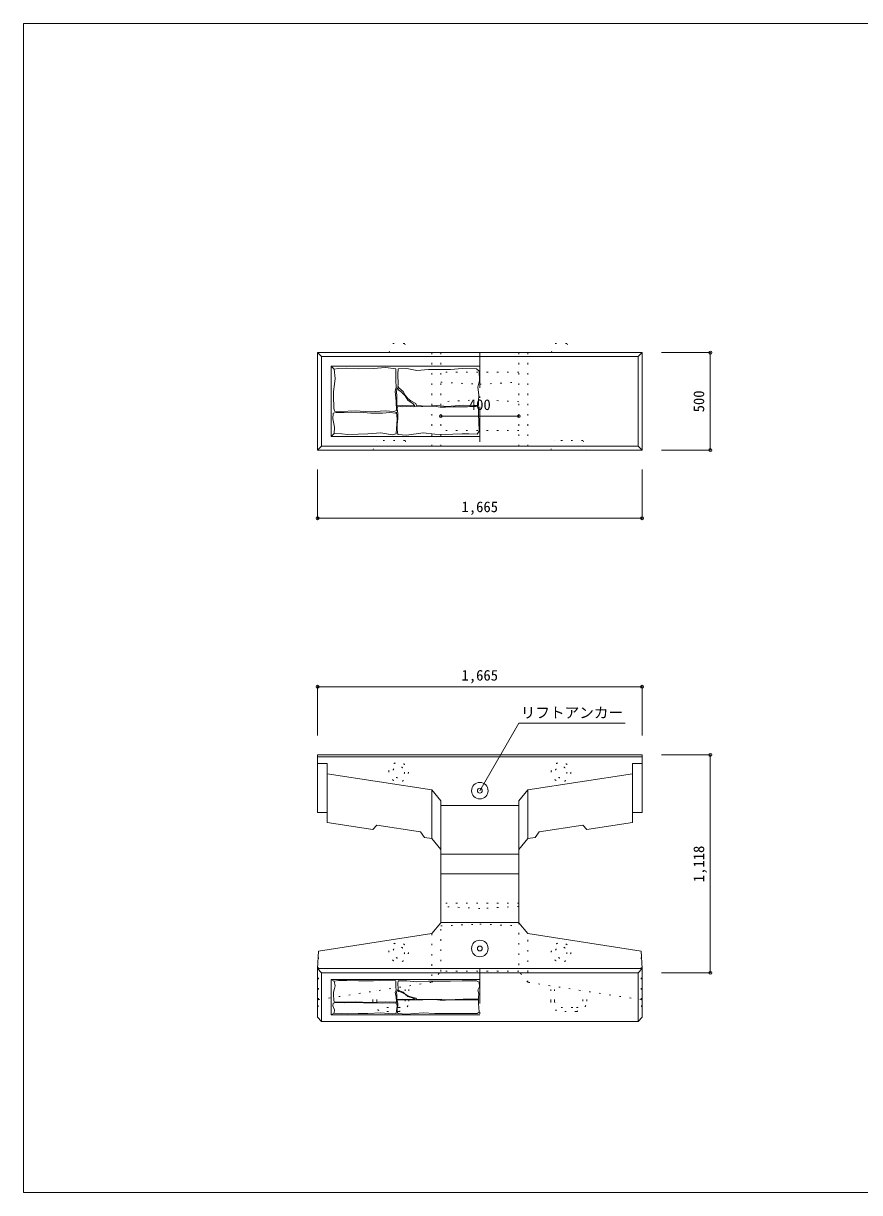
# Model space of a CAD drawing. Units: millimetres, scale not verified. Extents: x 165 to 8745, y 150 to 6150.
# Drawn here: x 165 to 4455, y 150 to 6150 of the extents above; entities that cross this region are included whole.
import ezdxf
from ezdxf.enums import TextEntityAlignment as Align

# ---------------------------------------------------------------- set-up
doc = ezdxf.new("R2010")
doc.units = ezdxf.units.MM
doc.header["$LTSCALE"] = 30
doc.header["$PDMODE"] = 32
doc.header["$PDSIZE"] = 15
doc.linetypes.add('DASHED_DOTTED', pattern=[9.25, 6, -1.5, 0.25, -1.5])
doc.linetypes.add('DOTTED', pattern=[1.75, 0.25, -1.5])
for name, color, linetype, lineweight in [('_0-0_', 7, 'Continuous', 18), ('_0-1_', 7, 'Continuous', 18), ('_0-2_', 4, 'Continuous', 9)]:
    doc.layers.add(name, color=color, linetype=linetype, lineweight=lineweight)
doc.styles.add('ＭＳ ゴシック', font='')
doc.styles.get('ＭＳ ゴシック').set_extended_font_data('MS Gothic')

msp = doc.modelspace()

# ---------------------------------------------------------------- linework, layer by layer
at = {"layer": '_0-0_'}
for p, q in [((8745, 6150), (165, 6150)), ((165, 6150), (165, 150)), ((165, 150), (8745, 150))]:
    msp.add_line(p, q, dxfattribs=at)
at = {"layer": '_0-1_', "linetype": 'DOTTED'}
for p, q in [((2040.09, 4460.32), (2060.09, 4507.32)), ((2120.09, 4507.32), (2060.09, 4507.32)), ((2120.09, 4507.32), (2140.09, 4460.32)), ((2873.09, 4460.32), (2893.09, 4507.32)), ((2953.09, 4507.32), (2893.09, 4507.32)), ((2953.09, 4507.32), (2973.09, 4460.32)), ((2259.99, 4460.32), (2259.99, 3960.32)), ((2306.59, 4460.32), (2306.59, 3960.32)), ((2706.59, 4460.32), (2706.59, 3960.32)), ((2753.19, 4460.32), (2753.19, 3960.32)), ((2706.59, 4360.32), (2306.59, 4360.32)), ((2306.59, 4308.46), (2506.59, 4298.46)), ((2506.59, 4298.46), (2706.59, 4308.46)), ((2506.59, 4218.46), (2306.59, 4208.46)), ((2706.59, 4208.46), (2506.59, 4218.46)), ((2706.59, 4060.32), (2306.59, 4060.32)), ((1958.09, 3960.32), (1978.09, 4010.32)), ((2123.09, 4010.32), (1978.09, 4010.32)), ((2123.09, 4010.32), (2143.09, 3960.32)), ((2870.09, 3960.32), (2890.09, 4010.32)), ((3035.09, 4010.32), (2890.09, 4010.32)), ((3035.09, 4010.32), (3055.09, 3960.32)), ((2706.59, 1636), (2306.59, 1636)), ((2506.59, 1608.38), (2306.59, 1618.38)), ((2706.59, 1618.38), (2506.59, 1608.38)), ((2306.59, 1285.15), (2306.59, 1535.15)), ((2306.59, 1518.38), (2506.59, 1528.38)), ((2506.59, 1528.38), (2706.59, 1518.38)), ((2706.59, 1535.15), (2706.59, 1285.15)), ((2259.99, 1479.25), (2259.99, 1229.25)), ((2753.19, 1229.25), (2753.19, 1479.25)), ((1679.09, 1139.8), (1679.09, 1389.8)), ((3334.09, 1139.8), (3334.09, 1389.8)), ((2259.99, 1229.25), (2306.59, 1285.15)), ((2706.59, 1286), (2306.59, 1286)), ((2753.19, 1229.25), (2706.59, 1285.15)), ((1679.09, 1139.8), (2259.99, 1229.25)), ((2123.09, 1133), (2123.09, 1208.17)), ((2143.09, 1133), (2143.09, 1211.25)), ((3334.09, 1139.8), (2753.19, 1229.25)), ((2870.09, 1133), (2870.09, 1211.25)), ((2890.09, 1133), (2890.09, 1208.17)), ((1958.09, 1133), (1958.09, 1182.76)), ((1978.09, 1133), (1978.09, 1185.84)), ((3035.09, 1133), (3035.09, 1185.84)), ((3055.09, 1133), (3055.09, 1182.76)), ((1674.09, 1050.36), (1679.09, 1139.8)), ((2090.09, 1100), (2011.09, 1100)), ((2090.09, 1080), (2011.09, 1080)), ((2923.09, 1100), (3002.09, 1100)), ((3002.09, 1080), (2923.09, 1080)), ((3339.09, 1050.36), (3334.09, 1139.8))]:
    msp.add_line(p, q, dxfattribs=at)
at = {"layer": '_0-1_'}
for p, q in [((1674.09, 4460.32), (3339.09, 4460.32)), ((1674.09, 4460.32), (1694.09, 4440.32)), ((1674.09, 3960.32), (1674.09, 4460.32)), ((1694.09, 3980.32), (1694.09, 4440.32)), ((3319.09, 4440.32), (1694.09, 4440.32)), ((3319.09, 4440.32), (3339.09, 4460.32)), ((3319.09, 4440.32), (3319.09, 3980.32)), ((3339.09, 3960.32), (3339.09, 4460.32)), ((1744.09, 4030.32), (1744.09, 4390.32)), ((1744.09, 4390.32), (1759.09, 4375.32)), ((2506.59, 4390.32), (1744.09, 4390.32)), ((1824.43, 4380.45), (1782.15, 4379.79)), ((1883.88, 4377.8), (1824.43, 4380.45)), ((2021.93, 4383.75), (1960.5, 4379.13)), ((2076.1, 4377.8), (2021.93, 4383.75)), ((1782.15, 4379.79), (1759.09, 4375.32)), ((1759.09, 4375.32), (1763.65, 4327.6)), ((1763.65, 4327.6), (1761.67, 4297.88)), ((1960.5, 4379.13), (1883.88, 4377.8)), ((2075.44, 4361.95), (2076.1, 4377.8)), ((2076.1, 4317.03), (2075.44, 4361.95)), ((2087.99, 4377.8), (2085.35, 4351.38)), ((2085.35, 4351.38), (2087.99, 4295.89)), ((2087.99, 4377.8), (2132.56, 4378.96)), ((2132.56, 4378.96), (2183.45, 4369.3)), ((2183.45, 4369.3), (2243.99, 4373.16)), ((2243.99, 4373.16), (2355.42, 4373.8)), ((2355.42, 4373.8), (2416.61, 4378.96)), ((2416.61, 4378.96), (2488.75, 4377.67)), ((2488.75, 4377.67), (2502.92, 4364.79)), ((2502.92, 4364.79), (2504.21, 4317.12)), ((2505.93, 4373.43), (2506.59, 4369.6)), ((2506.59, 4373.39), (2505.93, 4373.43)), ((1761.67, 4297.88), (1756.39, 4261.55)), ((1756.39, 4261.55), (1756.39, 4239.09)), ((2072.8, 4260.22), (2077.42, 4282.68)), ((2076.76, 4210.02), (2072.8, 4260.22)), ((2077.42, 4282.68), (2076.1, 4317.03)), ((2081.72, 4280.04), (2079.73, 4261.55)), ((2079.73, 4261.55), (2080.73, 4235.12)), ((2086.67, 4275.42), (2081.72, 4280.04)), ((2087.99, 4295.89), (2085.35, 4287.97)), ((2085.35, 4287.97), (2090.7, 4279.12)), ((2090.96, 4268.48), (2086.67, 4275.42)), ((2090.7, 4279.12), (2112.6, 4261.09)), ((2103.51, 4259.89), (2090.96, 4268.48)), ((2112.6, 4261.09), (2124.19, 4242.41)), ((2504.21, 4317.12), (2497.12, 4282.99)), ((2497.12, 4282.99), (2500.99, 4243.05)), ((1756.39, 4239.09), (1758.37, 4175.01)), ((2078.74, 4163.12), (2076.76, 4210.02)), ((2081.39, 4210.35), (2080.06, 4193.51)), ((2080.73, 4235.12), (2081.39, 4210.35)), ((2123.66, 4239.42), (2103.51, 4259.89)), ((2137.86, 4217.29), (2123.66, 4239.42)), ((2124.19, 4242.41), (2136.43, 4225.02)), ((2136.43, 4225.02), (2153.17, 4212.78)), ((2164.95, 4198.46), (2137.86, 4217.29)), ((2153.17, 4212.78), (2177.65, 4199.25)), ((2499.7, 4209.56), (2499.05, 4189.59)), ((2500.99, 4243.05), (2499.7, 4209.56)), ((1752.42, 4120.18), (1753.74, 4149.91)), ((1753.74, 4149.91), (1768.94, 4153.87)), ((1758.37, 4175.01), (1760.35, 4159.82)), ((1760.35, 4159.82), (1793.38, 4157.84)), ((1768.94, 4153.87), (1809.89, 4152.55)), ((1793.38, 4157.84), (1867.36, 4162.46)), ((1809.89, 4152.55), (1848.21, 4155.19)), ((1848.21, 4155.19), (1910.3, 4153.21)), ((1867.36, 4162.46), (1943.99, 4157.18)), ((1910.3, 4153.21), (1947.29, 4150.57)), ((1943.99, 4157.18), (2020.61, 4161.8)), ((1947.29, 4150.57), (2006.74, 4149.25)), ((2006.74, 4149.25), (2044.39, 4153.21)), ((2020.61, 4161.8), (2065.53, 4158.5)), ((2044.39, 4153.21), (2073.46, 4149.91)), ((2065.53, 4158.5), (2078.74, 4163.12)), ((2073.46, 4149.91), (2078.74, 4155.19)), ((2078.74, 4155.19), (2082.71, 4118.86)), ((2080.06, 4193.51), (2081.06, 4188.55)), ((2081.06, 4188.55), (2097.9, 4187.56)), ((2084.69, 4183.6), (2082.05, 4171.71)), ((2082.05, 4171.71), (2086.67, 4147.93)), ((2109.13, 4182.94), (2084.69, 4183.6)), ((2086.67, 4147.93), (2085.35, 4122.17)), ((2097.9, 4187.56), (2112.43, 4189.87)), ((2129.61, 4184.26), (2109.13, 4182.94)), ((2112.43, 4189.87), (2148.43, 4186.9)), ((2167.92, 4182.94), (2129.61, 4184.26)), ((2148.43, 4186.9), (2166.27, 4188.55)), ((2173.53, 4188.22), (2164.95, 4198.46)), ((2166.27, 4188.55), (2173.53, 4188.22)), ((2214.16, 4183.6), (2167.92, 4182.94)), ((2177.65, 4199.25), (2181.51, 4189.59)), ((2181.51, 4189.59), (2233.69, 4186.37)), ((2274.27, 4184.92), (2214.16, 4183.6)), ((2233.69, 4186.37), (2286.5, 4188.3)), ((2302.68, 4180.96), (2274.27, 4184.92)), ((2286.5, 4188.3), (2339.32, 4183.8)), ((2329.76, 4180.96), (2302.68, 4180.96)), ((2369.39, 4182.28), (2329.76, 4180.96)), ((2339.32, 4183.8), (2421.76, 4190.88)), ((2442.72, 4182.28), (2369.39, 4182.28)), ((2421.76, 4190.88), (2477.15, 4189.59)), ((2483.01, 4184.26), (2442.72, 4182.28)), ((2477.15, 4189.59), (2499.05, 4189.59)), ((2499.52, 4182.94), (2483.01, 4184.26)), ((2500.18, 4165.76), (2499.52, 4182.94)), ((2499.52, 4143.96), (2500.18, 4165.76)), ((2501.51, 4105.65), (2499.52, 4143.96)), ((1760.35, 4078.57), (1752.42, 4120.18)), ((2082.71, 4118.86), (2079.4, 4070.64)), ((2085.35, 4122.17), (2083.37, 4092.44)), ((2083.37, 4092.44), (2083.37, 4064.04)), ((2502.83, 4056.77), (2501.51, 4105.65)), ((1759.09, 4045.32), (1744.09, 4030.32)), ((1744.09, 4030.32), (2506.59, 4030.32)), ((1759.09, 4045.32), (1760.35, 4078.57)), ((1798, 4044.22), (1759.09, 4045.32)), ((1828.39, 4039.59), (1798, 4044.22)), ((1881.89, 4042.24), (1828.39, 4039.59)), ((1931.44, 4042.9), (1881.89, 4042.24)), ((1998.15, 4049.5), (1931.44, 4042.9)), ((2056.28, 4038.27), (1998.15, 4049.5)), ((2077.42, 4044.22), (2056.28, 4038.27)), ((2079.4, 4070.64), (2077.42, 4044.22)), ((2083.37, 4064.04), (2086.01, 4040.92)), ((2086.01, 4040.92), (2130.27, 4036.29)), ((2130.27, 4036.29), (2215.48, 4048.18)), ((2215.48, 4048.18), (2275.59, 4041.58)), ((2275.59, 4041.58), (2332.4, 4040.92)), ((2332.4, 4040.92), (2368.07, 4042.24)), ((2368.07, 4042.24), (2416.29, 4044.22)), ((2416.29, 4044.22), (2450.64, 4042.9)), ((2450.64, 4042.9), (2493.58, 4041.58)), ((2493.58, 4041.58), (2502.83, 4056.77)), ((1674.09, 3960.32), (1694.09, 3980.32)), ((1674.09, 3960.32), (3339.09, 3960.32)), ((1694.09, 3980.32), (3319.09, 3980.32)), ((3319.09, 3980.32), (3339.09, 3960.32)), ((1674.09, 2396), (3339.09, 2396)), ((1674.09, 2396), (1674.09, 2101.28)), ((3339.09, 2386), (1674.09, 2386)), ((1724.09, 2351.28), (1674.09, 2351.28)), ((1724.09, 2351.28), (1724.09, 2048.92)), ((3339.09, 2351.28), (3289.09, 2351.28)), ((3289.09, 2351.28), (3289.09, 2048.92)), ((3339.09, 2396), (3339.09, 2101.28)), ((2259.99, 2217.11), (1724.09, 2298.92)), ((2753.19, 2217.11), (3289.09, 2298.92)), ((2259.99, 1967.11), (2259.99, 2217.11)), ((2306.59, 2161.21), (2259.99, 2217.11)), ((2306.59, 2161.21), (2306.59, 1535.15)), ((2753.19, 2217.11), (2706.59, 2161.21)), ((2706.59, 2161.21), (2706.59, 1535.15)), ((2753.19, 1967.11), (2753.19, 2217.11)), ((1724.09, 2101.28), (1674.09, 2101.28)), ((2706.59, 2136), (2306.59, 2136)), ((3339.09, 2101.28), (3289.09, 2101.28)), ((1957.59, 2013.28), (1724.09, 2048.92)), ((3055.59, 2013.28), (3289.09, 2048.92)), ((1957.59, 2013.28), (1977.59, 2035.23)), ((2202.59, 2000.88), (1977.59, 2035.23)), ((2202.59, 2000.88), (2222.59, 1972.82)), ((2790.59, 1972.82), (2810.59, 2000.88)), ((2810.59, 2000.88), (3035.59, 2035.23)), ((3035.59, 2035.23), (3055.59, 2013.28)), ((2259.99, 1967.11), (2222.59, 1972.82)), ((2306.59, 1911.21), (2259.99, 1967.11)), ((2753.19, 1967.11), (2706.59, 1911.21)), ((2753.19, 1967.11), (2790.59, 1972.82)), ((2706.59, 1886), (2306.59, 1886)), ((2706.59, 1786), (2306.59, 1786)), ((2259.99, 1479.25), (2306.59, 1535.15)), ((2706.59, 1536), (2306.59, 1536)), ((2753.19, 1479.25), (2706.59, 1535.15)), ((2259.99, 1479.25), (1679.09, 1389.8)), ((3334.09, 1389.8), (2753.19, 1479.25)), ((1674.09, 1300.36), (1679.09, 1389.8)), ((3339.09, 1300.36), (3334.09, 1389.8)), ((3339.09, 1300.36), (1674.09, 1300.36)), ((1674.09, 1300.36), (1674.09, 1050.36)), ((1694.09, 1278), (1674.19, 1300.36)), ((3319.09, 1278), (1694.09, 1278)), ((1694.09, 1278), (1694.09, 1028)), ((3319.09, 1278), (3339.09, 1300.36)), ((3319.09, 1278), (3319.09, 1028)), ((3339.09, 1300.36), (3339.09, 1050.36)), ((1744.09, 1243), (1759.09, 1235.5)), ((1744.09, 1063), (1744.09, 1243)), ((2506.59, 1243), (1744.09, 1243)), ((1782.15, 1237.73), (1759.09, 1235.5)), ((1759.09, 1235.5), (1763.65, 1211.64)), ((1763.65, 1211.64), (1761.67, 1196.78)), ((1824.43, 1238.06), (1782.15, 1237.73)), ((1883.88, 1236.74), (1824.43, 1238.06)), ((1960.5, 1237.4), (1883.88, 1236.74)), ((2021.93, 1239.71), (1960.5, 1237.4)), ((2076.1, 1236.74), (2021.93, 1239.71)), ((2075.44, 1228.81), (2076.1, 1236.74)), ((2076.1, 1206.35), (2075.44, 1228.81)), ((2077.42, 1189.18), (2076.1, 1206.35)), ((2087.99, 1236.74), (2085.35, 1223.53)), ((2085.35, 1223.53), (2087.99, 1195.78)), ((2087.99, 1236.74), (2132.56, 1237.32)), ((2132.56, 1237.32), (2183.45, 1232.49)), ((2183.45, 1232.49), (2243.99, 1234.42)), ((2243.99, 1234.42), (2355.42, 1234.74)), ((2355.42, 1234.74), (2416.61, 1237.32)), ((2416.61, 1237.32), (2488.75, 1236.67)), ((2488.75, 1236.67), (2502.92, 1230.23)), ((2504.21, 1206.4), (2497.12, 1189.33)), ((2502.92, 1230.23), (2504.21, 1206.4)), ((2505.93, 1234.55), (2506.59, 1232.64)), ((2506.59, 1234.53), (2505.93, 1234.55)), ((1761.67, 1196.78), (1756.39, 1178.61)), ((1756.39, 1178.61), (1756.39, 1167.38)), ((1756.39, 1167.38), (1758.37, 1135.34)), ((2072.8, 1177.95), (2077.42, 1189.18)), ((2076.76, 1152.85), (2072.8, 1177.95)), ((2078.74, 1129.4), (2076.76, 1152.85)), ((2081.72, 1187.86), (2079.73, 1178.61)), ((2079.73, 1178.61), (2080.73, 1165.4)), ((2081.39, 1153.01), (2080.06, 1144.59)), ((2080.06, 1144.59), (2081.06, 1142.11)), ((2080.73, 1165.4), (2081.39, 1153.01)), ((2081.06, 1142.11), (2097.9, 1141.62)), ((2086.67, 1185.55), (2081.72, 1187.86)), ((2087.99, 1195.78), (2085.35, 1191.82)), ((2085.35, 1191.82), (2090.7, 1187.4)), ((2090.96, 1182.08), (2086.67, 1185.55)), ((2090.7, 1187.4), (2112.6, 1178.38)), ((2103.51, 1177.78), (2090.96, 1182.08)), ((2097.9, 1141.62), (2112.43, 1142.77)), ((2123.66, 1167.55), (2103.51, 1177.78)), ((2112.43, 1142.77), (2148.43, 1141.29)), ((2112.6, 1178.38), (2124.19, 1169.04)), ((2137.86, 1156.48), (2123.66, 1167.55)), ((2124.19, 1169.04), (2136.43, 1160.35)), ((2136.43, 1160.35), (2153.17, 1154.23)), ((2164.95, 1147.07), (2137.86, 1156.48)), ((2148.43, 1141.29), (2166.27, 1142.11)), ((2153.17, 1154.23), (2177.65, 1147.46)), ((2173.53, 1141.95), (2164.95, 1147.07)), ((2166.27, 1142.11), (2173.53, 1141.95)), ((2177.65, 1147.46), (2181.51, 1142.63)), ((2181.51, 1142.63), (2233.69, 1141.02)), ((2274.27, 1140.3), (2214.16, 1139.64)), ((2233.69, 1141.02), (2286.5, 1141.99)), ((2302.68, 1138.32), (2274.27, 1140.3)), ((2286.5, 1141.99), (2339.32, 1139.74)), ((2339.32, 1139.74), (2421.76, 1143.28)), ((2421.76, 1143.28), (2477.15, 1142.63)), ((2477.15, 1142.63), (2499.05, 1142.63)), ((2497.12, 1189.33), (2500.99, 1169.36)), ((2499.7, 1152.62), (2499.05, 1142.63)), ((2500.99, 1169.36), (2499.7, 1152.62)), ((1752.42, 1107.93), (1753.74, 1122.79)), ((1760.35, 1087.12), (1752.42, 1107.93)), ((1753.74, 1122.79), (1768.94, 1124.77)), ((1758.37, 1135.34), (1760.35, 1127.75)), ((1759.09, 1070.5), (1760.35, 1087.12)), ((1760.35, 1127.75), (1793.38, 1126.76)), ((1768.94, 1124.77), (1809.89, 1124.11)), ((1793.38, 1126.76), (1867.36, 1129.07)), ((1809.89, 1124.11), (1848.21, 1125.43)), ((1848.21, 1125.43), (1910.3, 1124.44)), ((1867.36, 1129.07), (1943.99, 1126.43)), ((1910.3, 1124.44), (1947.29, 1123.12)), ((1943.99, 1126.43), (2020.61, 1128.74)), ((1947.29, 1123.12), (2006.74, 1122.46)), ((2006.74, 1122.46), (2044.39, 1124.44)), ((2020.61, 1128.74), (2065.53, 1127.09)), ((2044.39, 1124.44), (2073.46, 1122.79)), ((2065.53, 1127.09), (2078.74, 1129.4)), ((2073.46, 1122.79), (2078.74, 1125.43)), ((2079.4, 1083.16), (2077.42, 1069.95)), ((2078.74, 1125.43), (2082.71, 1107.27)), ((2082.71, 1107.27), (2079.4, 1083.16)), ((2084.69, 1139.64), (2082.05, 1133.69)), ((2082.05, 1133.69), (2086.67, 1121.8)), ((2085.35, 1108.92), (2083.37, 1094.06)), ((2083.37, 1094.06), (2083.37, 1079.86)), ((2109.13, 1139.31), (2084.69, 1139.64)), ((2086.67, 1121.8), (2085.35, 1108.92)), ((2129.61, 1139.97), (2109.13, 1139.31)), ((2167.92, 1139.31), (2129.61, 1139.97)), ((2214.16, 1139.64), (2167.92, 1139.31)), ((2329.76, 1138.32), (2302.68, 1138.32)), ((2369.39, 1138.98), (2329.76, 1138.32)), ((2442.72, 1138.98), (2369.39, 1138.98)), ((2483.01, 1139.97), (2442.72, 1138.98)), ((2499.52, 1139.31), (2483.01, 1139.97)), ((2500.18, 1130.72), (2499.52, 1139.31)), ((2499.52, 1119.82), (2500.18, 1130.72)), ((2501.51, 1100.66), (2499.52, 1119.82)), ((2502.83, 1076.22), (2501.51, 1100.66)), ((1674.09, 1050.36), (1694.09, 1028)), ((3319.09, 1028), (1694.09, 1028)), ((1759.09, 1070.5), (1744.09, 1063)), ((1744.09, 1063), (2506.59, 1063)), ((1798, 1069.95), (1759.09, 1070.5)), ((1828.39, 1067.64), (1798, 1069.95)), ((1881.89, 1068.96), (1828.39, 1067.64)), ((1931.44, 1069.29), (1881.89, 1068.96)), ((1998.15, 1072.59), (1931.44, 1069.29)), ((2056.28, 1066.97), (1998.15, 1072.59)), ((2077.42, 1069.95), (2056.28, 1066.97)), ((2083.37, 1079.86), (2086.01, 1068.3)), ((2086.01, 1068.3), (2130.27, 1065.98)), ((2130.27, 1065.98), (2215.48, 1071.93)), ((2215.48, 1071.93), (2275.59, 1068.63)), ((2275.59, 1068.63), (2332.4, 1068.3)), ((2332.4, 1068.3), (2368.07, 1068.96)), ((2368.07, 1068.96), (2416.29, 1069.95)), ((2416.29, 1069.95), (2450.64, 1069.29)), ((2450.64, 1069.29), (2493.58, 1068.63)), ((2493.58, 1068.63), (2502.83, 1076.22)), ((3319.09, 1028), (3339.09, 1050.36))]:
    msp.add_line(p, q, dxfattribs=at)
at = {"layer": '_0-1_', "linetype": 'DASHED_DOTTED'}
for p, q in [((2506.59, 4460.32), (2506.59, 3960.32)), ((2506.59, 1300.36), (2506.59, 1028))]:
    msp.add_line(p, q, dxfattribs=at)
at = {"layer": '_0-1_', "linetype": 'DOTTED'}
for centre, radius in [((2090.09, 2308), 50), ((2923.09, 2308), 50), ((2090.09, 2308), 30), ((2923.09, 2308), 30), ((2090.09, 1383), 50), ((2090.09, 1383), 30), ((2923.09, 1383), 50), ((2923.09, 1383), 30)]:
    msp.add_circle(centre, radius, dxfattribs=at)
at = {"layer": '_0-1_'}
for centre, radius in [((2506.59, 2212.5), 42.5), ((2506.59, 2212.5), 12.5), ((2506.59, 1402.86), 42.5), ((2506.59, 1402.86), 12.5)]:
    msp.add_circle(centre, radius, dxfattribs=at)
at = {"layer": '_0-1_', "linetype": 'DOTTED'}
for centre, radius, start, end in [((2011.09, 1133), 53, 180, 270), ((2011.09, 1133), 33, 180, 270), ((2090.09, 1133), 53, 270, 0), ((2090.09, 1133), 33, 270, 0), ((2923.09, 1133), 53, 180, 270), ((2923.09, 1133), 33, 180, 270), ((3002.09, 1133), 53, 270, 0), ((3002.09, 1133), 33, 270, 0)]:
    msp.add_arc(centre, radius, start, end, dxfattribs=at)
at = {"layer": '_0-2_'}
for p, q in [((3689.09, 4460.32), (3439.09, 4460.32)), ((3689.09, 3960.32), (3689.09, 4460.32)), ((2306.59, 4134.39), (2706.59, 4134.39)), ((3689.09, 3960.32), (3439.09, 3960.32)), ((1674.09, 3610.32), (1674.09, 3860.32)), ((3339.09, 3610.32), (3339.09, 3860.32)), ((1674.09, 3610.32), (3339.09, 3610.32)), ((3339.09, 2746), (1674.09, 2746)), ((1674.09, 2746), (1674.09, 2496)), ((3339.09, 2746), (3339.09, 2496)), ((3689.09, 2396), (3439.09, 2396)), ((3689.09, 2396), (3689.09, 1278)), ((3689.09, 1278), (3439.09, 1278))]:
    msp.add_line(p, q, dxfattribs=at)
at = {"layer": '_0-2_', "color": 7, "lineweight": 18}
for p, q in [((2506.59, 2212.5), (2706.59, 2558.91)), ((2706.59, 2558.91), (3251.59, 2558.91))]:
    msp.add_line(p, q, dxfattribs=at)
at = {"layer": '_0-2_'}
for p in [(3689.09, 4460.32), (2306.59, 4134.39), (2706.59, 4134.39), (3689.09, 3960.32), (1674.09, 3610.32), (3339.09, 3610.32), (1674.09, 2746), (3339.09, 2746), (3689.09, 2396), (3689.09, 1278)]:
    msp.add_point(p, dxfattribs=at)

# ---------------------------------------------------------------- texts
at = {"layer": '_0-2_', "style": 'ＭＳ ゴシック'}
for s, p in [('500', (3674.09, 4154.07)), ('1,118', (3674.09, 1743.25))]:
    msp.add_text(s, height=54.99, rotation=90, dxfattribs=at).set_placement(p, align=Align.BOTTOM_LEFT)
for s, p in [('400', (2450.34, 4149.39)), ('1,665', (2412.84, 3625.32)), ('1,665', (2412.84, 2761)), ('リフトアンカー', (2716.59, 2568.91))]:
    msp.add_text(s, height=54.99, dxfattribs=at).set_placement(p, align=Align.BOTTOM_LEFT)

doc.saveas('drawing.dxf')
